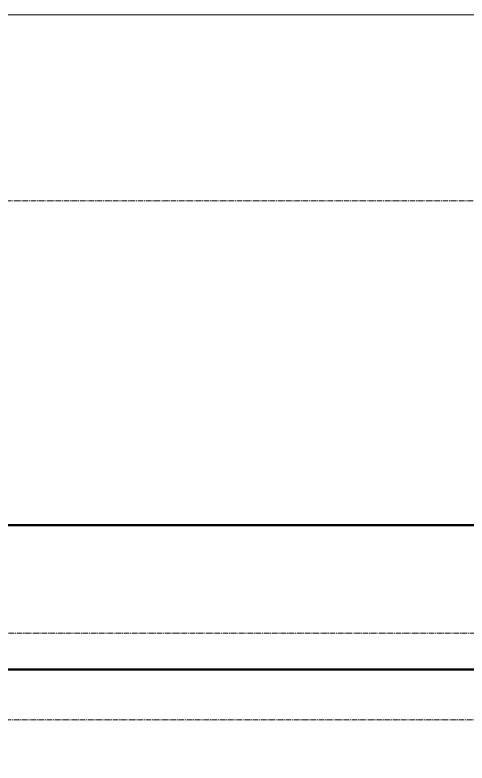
# Model space of a CAD drawing. Header units: millimetres. Extents: x -7155 to 483283, y -227682 to 148426.
# Drawn here: x 28968 to 30536, y 68250 to 70845 of the extents above; entities that cross this region are included whole.
import ezdxf

# ---------------------------------------------------------------- set-up
doc = ezdxf.new("R2010")
doc.units = ezdxf.units.MM
doc.linetypes.add('CENTER2', pattern=[28.575, 19.05, -3.175, 3.175, -3.175])
doc.layers.add('АР_Оси_РД_100', color=7, linetype='Continuous', lineweight=0, true_color=0x525252)
doc.layers.add('РД_Оси_100', color=7, linetype='Continuous', lineweight=0, true_color=0x525252)
doc.layers.add('КР_Балки-0.5', color=60, linetype='Continuous', lineweight=50, plot=False)
doc.layers.add('РД_Витраж_проем', color=80, linetype='Continuous', lineweight=0, plot=False)

# ---------------------------------------------------------------- blocks, each defined once
blk = doc.blocks.new('СОШ_2200_АР_ОСИ_М100_28.05.24')
at = {"layer": 'АР_Оси_РД_100', "linetype": 'CENTER2'}
for points in [[(119910, 70200), (-5954.958, 70200)], [(95715.503, 68700), (-5454.958, 68700), (-5954.958, 68850)], [(78274.959, 68400), (-5454.958, 68400), (-5954.958, 68250)]]:
    blk.add_lwpolyline(points, dxfattribs=at)

msp = doc.modelspace()

# ---------------------------------------------------------------- linework, layer by layer
at = {"layer": 'КР_Балки-0.5', "color": 18, "ltscale": 200, "true_color": 0x000000}
for p, q in [((27800, 69075), (45400, 69075)), ((27800, 69075), (45400, 69075)), ((45400, 68575), (27800, 68575)), ((45400, 68575), (27800, 68575))]:
    msp.add_line(p, q, dxfattribs=at)
at = {"layer": 'РД_Витраж_проем', "color": 18, "linetype": 'Continuous', "lineweight": 0, "true_color": 0x000000}
msp.add_line((44500, 70845), (28700, 70845), dxfattribs=at)

# ---------------------------------------------------------------- block references
at = {"layer": 'РД_Оси_100'}
msp.add_blockref('СОШ_2200_АР_ОСИ_М100_28.05.24', (0, 0), dxfattribs=at)

doc.saveas('drawing.dxf')
